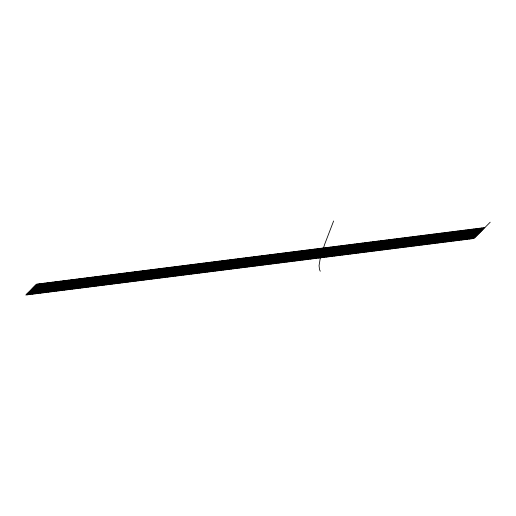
<?xml version="1.0" encoding="UTF-8"?>
<svg xmlns="http://www.w3.org/2000/svg" width="516" height="516" viewBox="0 0 516 516"><rect width="100%" height="100%" fill="white"/><g stroke="black" fill="none" stroke-linecap="round" stroke-linejoin="round"><path stroke-width="0.77" d="M333.62 220.983L324.764 244.042L320.352 257.607L319.056 265.688L319.552 269.694L320.294 271.21M27.406 294.81L38.197 283.955M29.012 294.61L39.803 283.755M30.618 294.404L41.409 283.548M32.224 294.204L43.015 283.349M33.83 293.997L44.621 283.142M35.443 293.798L46.227 282.942M37.049 293.598L47.84 282.736M38.655 293.391L49.446 282.536M40.261 293.191L51.052 282.336M41.867 292.985L52.658 282.129M43.473 292.785L54.264 281.93M45.079 292.578L55.87 281.723M46.685 292.379L57.476 281.523M48.291 292.179L59.082 281.317M49.897 291.972L60.688 281.117M51.51 291.772L62.294 280.917M53.116 291.566L63.907 280.71M54.722 291.366L65.513 280.51M56.328 291.159L67.119 280.304M57.934 290.96L68.725 280.104M59.54 290.76L70.331 279.898M61.146 290.553L71.937 279.698M62.752 290.353L73.543 279.498M64.358 290.147L75.149 279.291M65.964 289.947L76.755 279.091M67.577 289.74L78.361 278.885M69.183 289.541L79.974 278.685M70.789 289.341L81.58 278.479M72.395 289.134L83.186 278.279M74.001 288.934L84.792 278.079M75.607 288.728L86.398 277.872M77.213 288.528L88.004 277.673M78.819 288.321L89.61 277.466M80.425 288.122L91.216 277.266M82.031 287.922L92.822 277.06M83.637 287.715L94.428 276.86M85.25 287.515L96.034 276.66M86.856 287.309L97.647 276.453M88.462 287.109L99.253 276.254M90.068 286.902L100.859 276.047M91.674 286.702L102.465 275.847M93.28 286.503L104.071 275.641M94.886 286.296L105.677 275.441M96.492 286.096L107.283 275.241M98.098 285.89L108.889 275.034M99.704 285.69L110.495 274.835M101.317 285.483L112.101 274.628M102.923 285.284L113.714 274.428M104.529 285.077L115.32 274.222M106.135 284.877L116.926 274.022M107.741 284.677L118.532 273.822M109.347 284.471L120.138 273.615M110.953 284.271L121.744 273.416M112.559 284.064L123.35 273.209M114.165 283.865L124.956 273.009M115.771 283.658L126.562 272.803M117.384 283.458L128.168 272.603M118.99 283.258L129.78 272.396M120.596 283.052L131.386 272.196M122.202 282.852L132.993 271.997M123.808 282.645L134.599 271.79M125.414 282.445L136.205 271.59M127.02 282.239L137.811 271.384M128.626 282.039L139.417 271.184M130.232 281.839L141.023 270.977M131.838 281.633L142.629 270.777M133.451 281.433L144.235 270.577M135.057 281.226L145.841 270.371M136.663 281.026L147.453 270.171M138.269 280.82L149.06 269.965M139.875 280.62L150.666 269.765M141.481 280.42L152.272 269.558M143.087 280.214L153.878 269.358M144.693 280.014L155.484 269.159M146.299 279.807L157.09 268.952M147.905 279.608L158.696 268.752M149.511 279.401L160.302 268.546M151.124 279.201L161.908 268.346M152.73 279.001L163.52 268.139M154.336 278.795L165.126 267.939M155.942 278.595L166.733 267.74M157.548 278.388L168.339 267.533M159.154 278.189L169.945 267.333M160.76 277.982L171.551 267.127M162.366 277.782L173.157 266.927M163.972 277.582L174.763 266.72M165.578 277.376L176.369 266.52M167.19 277.176L177.975 266.32M168.797 276.969L179.587 266.114M170.403 276.77L181.193 265.914M172.009 276.563L182.799 265.708M173.615 276.363L184.405 265.508M175.221 276.163L186.012 265.301M176.827 275.957L187.618 265.101M178.433 275.757L189.224 264.901M180.039 275.55L190.83 264.695M181.645 275.351L192.436 264.495M183.257 275.144L194.042 264.289M184.863 274.944L195.654 264.089M186.47 274.744L197.26 263.882M188.076 274.538L198.866 263.682M189.682 274.338L200.472 263.483M191.288 274.131L202.079 263.276M192.894 273.932L203.685 263.076M194.5 273.725L205.291 262.87M196.106 273.525L206.897 262.67M197.712 273.325L208.503 262.463M199.318 273.119L210.109 262.263M200.93 272.919L211.715 262.064M202.536 272.712L213.327 261.857M204.143 272.512L214.933 261.657M205.749 272.306L216.539 261.451M207.355 272.106L218.145 261.251M208.961 271.906L219.751 261.044M210.567 271.7L221.358 260.844M212.173 271.5L222.964 260.644M213.779 271.293L224.57 260.438M215.385 271.094L226.176 260.238M216.997 270.887L227.782 260.032M218.603 270.687L229.394 259.832M220.209 270.487L231 259.625M221.815 270.281L232.606 259.425M223.422 270.081L234.212 259.226M225.028 269.874L235.818 259.019M226.634 269.675L237.425 258.819M228.24 269.468L239.031 258.613M229.846 269.268L240.637 258.413M231.452 269.068L242.243 258.206M233.064 268.862L243.849 258.006M234.67 268.662L245.461 257.806M236.276 268.455L247.067 257.6M237.882 268.255L248.673 257.4M239.489 268.049L250.279 257.194M241.095 267.849L251.885 256.994M242.701 267.649L253.491 256.787M244.307 267.443L255.097 256.587M245.913 267.243L256.704 256.387M247.519 267.036L258.31 256.181M249.125 266.837L259.916 255.981M250.737 266.63L261.522 255.775M252.343 266.43L263.134 255.575M253.949 266.23L264.74 255.368M255.555 266.024L266.346 255.168M257.161 265.824L267.952 254.969M258.768 265.617L269.558 254.762M260.374 265.418L271.164 254.562M261.98 265.211L272.77 254.356M263.586 265.011L274.377 254.156M265.192 264.811L275.983 253.949M266.804 264.605L277.589 253.749M268.41 264.405L279.201 253.55M270.016 264.198L280.807 253.343M271.622 263.999L282.413 253.143M273.228 263.792L284.019 252.937M274.835 263.592L285.625 252.737M276.441 263.392L287.231 252.53M278.047 263.186L288.837 252.33M279.653 262.986L290.444 252.13M281.259 262.779L292.05 251.924M282.871 262.579L293.656 251.724M284.477 262.373L295.268 251.518M286.083 262.173L296.874 251.318M287.689 261.973L298.48 251.111M289.295 261.767L300.086 250.911M290.901 261.567L301.692 250.712M292.507 261.36L303.298 250.505M294.114 261.161L304.904 250.305M295.72 260.954L306.51 250.099M297.326 260.754L308.116 249.899M298.932 260.554L309.723 249.692M300.544 260.348L311.329 249.492M302.15 260.148L312.941 249.293M303.756 259.941L314.547 249.086M305.362 259.741L316.153 248.886M306.968 259.535L317.759 248.68M308.574 259.335L319.365 248.48M310.18 259.135L320.971 248.273M311.787 258.929L322.577 248.073M313.393 258.729L324.183 247.874M314.999 258.522L325.79 247.667M316.611 258.322L327.396 247.467M318.217 258.116L329.008 247.261M319.823 257.916L330.614 247.061M321.429 257.716L332.22 246.854M323.035 257.51L333.826 246.654M324.641 257.31L335.432 246.455M326.247 257.103L337.038 246.248M327.853 256.904L338.644 246.048M329.46 256.697L340.25 245.842M331.066 256.497L341.856 245.642M332.678 256.297L343.463 245.435M334.284 256.091L345.075 245.235M335.89 255.891L346.681 245.035M337.496 255.684L348.287 244.829M339.102 255.485L349.893 244.629M340.708 255.278L351.499 244.423M342.314 255.078L353.105 244.223M343.92 254.878L354.711 244.016M345.527 254.672L356.317 243.816M347.133 254.472L357.923 243.617M348.745 254.265L359.529 243.41M350.351 254.065L361.135 243.21M351.957 253.859L362.748 243.004M353.563 253.659L364.354 242.804M355.169 253.459L365.96 242.597M356.775 253.253L367.566 242.397M358.381 253.053L369.172 242.198M359.987 252.846L370.778 241.991M361.593 252.647L372.384 241.791M363.2 252.44L373.99 241.585M364.806 252.24L375.596 241.385M366.418 252.04L377.202 241.178M368.024 251.834L378.815 240.978M369.63 251.634L380.421 240.779M371.236 251.427L382.027 240.572M372.842 251.228L383.633 240.372M374.448 251.021L385.239 240.166M376.054 250.821L386.845 239.966M377.66 250.615L388.451 239.759M379.266 250.415L390.057 239.559M380.873 250.215L391.663 239.353M382.485 250.008L393.269 239.153M384.091 249.809L394.882 238.953M385.697 249.602L396.488 238.747M387.303 249.402L398.094 238.547M388.909 249.196L399.7 238.34M390.515 248.996L401.306 238.14M392.121 248.796L402.912 237.934M393.727 248.589L404.518 237.734M395.333 248.39L406.124 237.534M396.939 248.183L407.73 237.328M398.552 247.983L409.336 237.128M400.158 247.777L410.949 236.921M401.764 247.577L412.555 236.721M403.37 247.377L414.161 236.515M404.976 247.17L415.767 236.315M406.582 246.97L417.373 236.115M408.188 246.764L418.979 235.909M409.794 246.564L420.585 235.709M411.4 246.358L422.191 235.502M413.006 246.158L423.797 235.302M414.612 245.958L425.403 235.096M416.225 245.751L427.009 234.896M417.831 245.552L428.622 234.696M419.437 245.345L430.228 234.49M421.043 245.145L431.834 234.29M422.649 244.939L433.44 234.083M424.255 244.739L435.046 233.883M425.861 244.539L436.652 233.677M427.467 244.332L438.258 233.477M429.073 244.132L439.864 233.277M430.679 243.926L441.47 233.071M432.292 243.726L443.076 232.871M433.898 243.52L444.689 232.664M435.504 243.32L446.295 232.464M437.11 243.12L447.901 232.258M438.716 242.913L449.507 232.058M440.322 242.714L451.113 231.858M441.928 242.507L452.719 231.652M443.534 242.307L454.325 231.452M445.14 242.101L455.931 231.245M446.746 241.901L457.537 231.045M448.359 241.701L459.143 230.839M449.965 241.494L460.756 230.639M451.571 241.295L462.362 230.439M453.177 241.088L463.968 230.233M454.783 240.888L465.574 230.033M456.389 240.682L467.18 229.826M457.995 240.482L468.786 229.626M459.601 240.282L470.392 229.42M461.207 240.075L471.998 229.22M462.813 239.875L473.604 229.02M464.419 239.669L475.21 228.814M466.032 239.469L476.816 228.614M467.638 239.263L478.429 228.407M469.244 239.063L480.035 228.207M470.85 238.863L481.641 228.001M472.456 238.656L483.247 227.801M490.2 222.215L474.062 238.457L25.8 295.017L36.591 284.155L484.853 227.601M35.688 285.064L483.956 228.504M34.791 285.967L483.053 229.407M33.895 286.87L482.157 230.31M32.992 287.773L481.254 231.22M32.095 288.683L480.357 232.123M31.192 289.586L479.461 233.026M30.296 290.489L478.558 233.929M29.399 291.392L477.661 234.838M28.496 292.301L476.758 235.741M27.6 293.204L475.862 236.644M26.697 294.107L474.959 237.547"/></g></svg>
